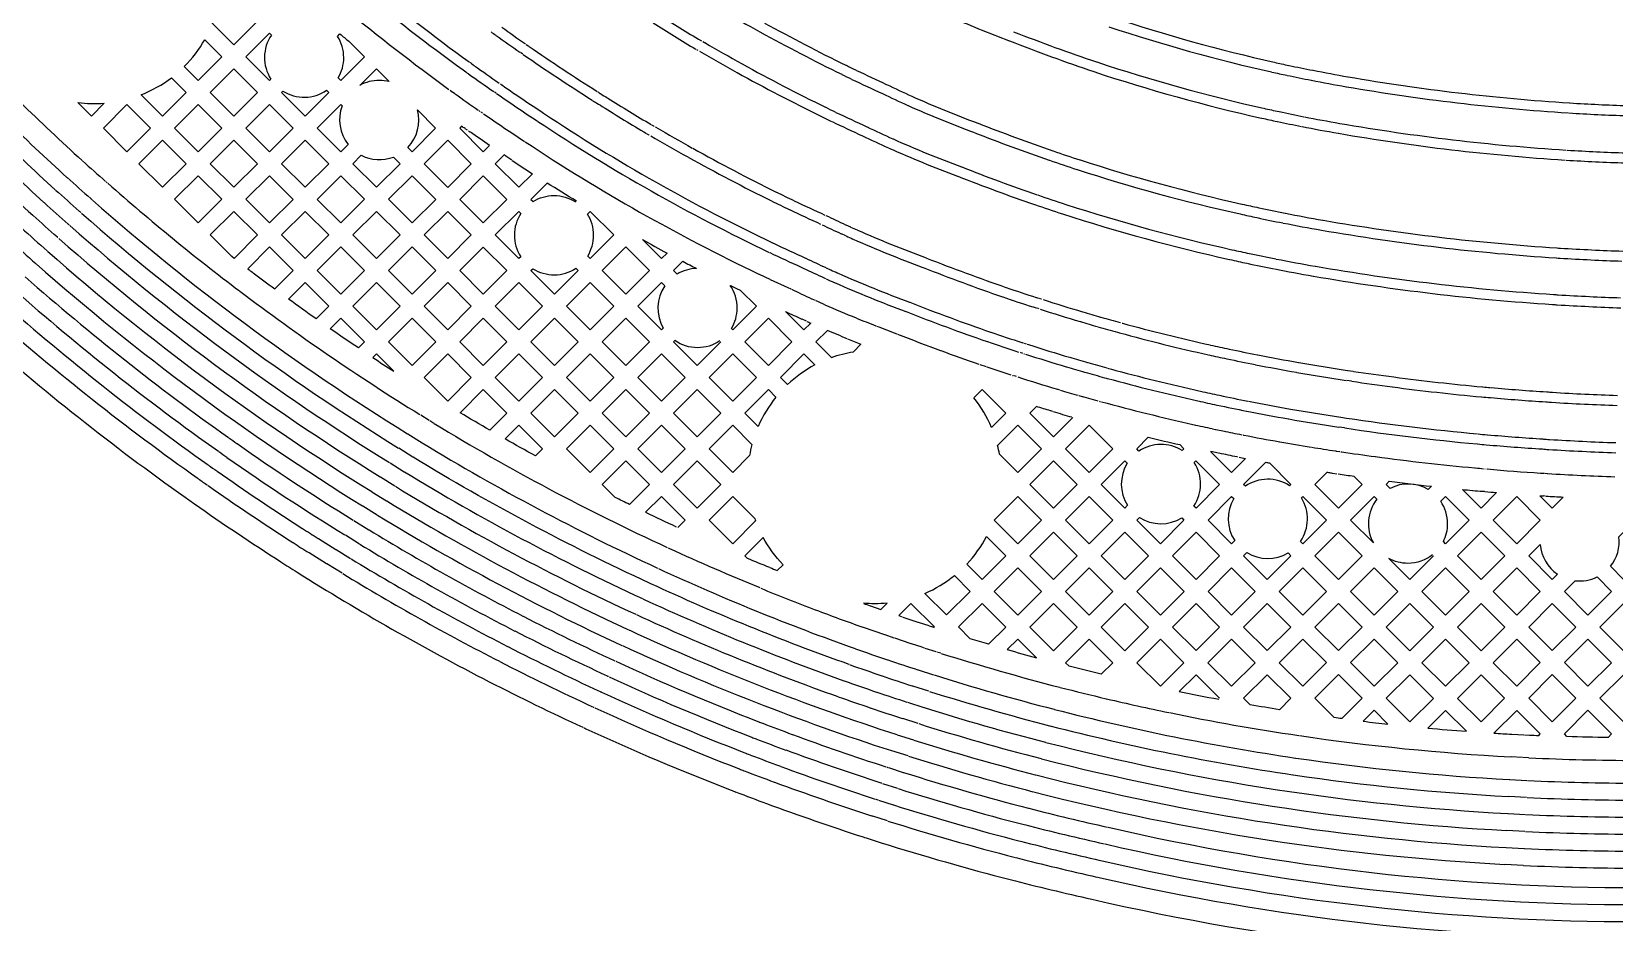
# Model space of a CAD drawing. Extents: x 1548 to 1929, y -174 to 95.
# Drawn here: x 1743.38 to 1750.48, y 40.27 to 44.26 of the extents above; entities that cross this region are included whole.
import ezdxf

# ---------------------------------------------------------------- set-up
doc = ezdxf.new("R2010")
doc.units = 0
doc.layers.add('gbr-dxf_layer0', color=7, linetype='Continuous')
doc.layers.add('gbr-outline-dxf_layer1', color=2, linetype='Continuous')

msp = doc.modelspace()

# ---------------------------------------------------------------- linework, layer by layer
at = {"layer": 'gbr-dxf_layer0'}
for p, q in [((1745.5886, 44.1597), (1745.5769, 44.1676)), ((1745.6033, 44.2041), (1745.6149, 44.1962)), ((1746.3952, 44.2172), (1746.403, 44.2126)), ((1745.487, 44.0268), (1745.4948, 44.0217)), ((1745.2619, 43.9986), (1745.2715, 43.9915)), ((1745.2723, 43.9909), (1745.2829, 43.9834)), ((1745.469, 43.9848), (1745.4612, 43.9899)), ((1745.9236, 43.9919), (1745.9261, 43.9901)), ((1745.3901, 43.9078), (1745.3956, 43.9039)), ((1745.4019, 43.8996), (1745.4077, 43.896)), ((1745.3394, 43.8192), (1745.3297, 43.826)), ((1747.0367, 43.3952), (1747.0572, 43.3858)), ((1747.0373, 43.3454), (1747.0168, 43.3548)), ((1746.6487, 43.1734), (1746.6952, 43.1514)), ((1746.9485, 43.2024), (1746.9675, 43.1938)), ((1746.6979, 43.1503), (1746.7759, 43.114)), ((1746.777, 43.1134), (1746.7905, 43.1074)), ((1746.9477, 43.1533), (1746.9287, 43.162)), ((1746.8848, 43.0631), (1746.8992, 43.0565)), ((1747.8914, 43.0689), (1747.9012, 43.0662)), ((1747.9036, 43.0654), (1747.9101, 43.0631)), ((1746.8602, 42.9627), (1746.8411, 42.9713)), ((1747.9046, 43.0176), (1747.9007, 43.019)), ((1747.831, 42.8186), (1747.8209, 42.822)), ((1747.8361, 42.8643), (1747.8464, 42.8609)), ((1747.8497, 42.8598), (1747.8555, 42.858)), ((1747.6382, 42.7687), (1747.6667, 42.7591)), ((1749.2882, 42.7417), (1749.3131, 42.7381)), ((1749.3056, 42.6938), (1749.2838, 42.6969)), ((1747.9874, 42.6572), (1747.996, 42.6546)), ((1748.0816, 42.6297), (1748.0963, 42.6255)), ((1748.0988, 42.6249), (1748.1033, 42.6236)), ((1748.1051, 42.6231), (1748.1679, 42.6055)), ((1745.1675, 42.518), (1745.1297, 42.5419)), ((1746.6435, 42.4902), (1746.5834, 42.5503)), ((1747.9657, 42.5576), (1747.9571, 42.5602)), ((1749.2577, 42.5319), (1749.2822, 42.5283)), ((1745.0727, 42.457), (1745.1358, 42.4174)), ((1745.1886, 42.5047), (1745.1706, 42.5159)), ((1748.6819, 42.4807), (1748.6956, 42.4777)), ((1748.6973, 42.4773), (1748.7273, 42.471)), ((1749.2744, 42.4839), (1749.25, 42.4876)), ((1745.0941, 42.3537), (1745.0309, 42.3932)), ((1744.9925, 42.3271), (1745.056, 42.2874)), ((1748.709, 42.371), (1748.6744, 42.3783)), ((1749.257, 42.3775), (1749.2603, 42.377)), ((1745.0143, 42.2236), (1744.9501, 42.2636)), ((1749.903, 42.301), (1749.9049, 42.3007)), ((1750.1729, 42.2806), (1750.1835, 42.2799)), ((1744.9112, 42.1977), (1744.9764, 42.1574)), ((1749.9012, 42.1991), (1749.8942, 42.1997)), ((1750.1745, 42.1787), (1750.1684, 42.1791)), ((1744.9349, 42.0935), (1744.8698, 42.1338)), ((1744.8292, 42.0689), (1744.8968, 42.0275)), ((1749.4031, 41.9683), (1749.3008, 42.0706)), ((1744.671, 41.9876), (1744.7492, 41.9389)), ((1744.8556, 41.9634), (1744.7918, 42.0025)), ((1750.1, 41.9108), (1750.1512, 41.9619)), ((1744.7075, 41.8751), (1744.6294, 41.9238)), ((1744.7503, 41.9382), (1744.8149, 41.8986)), ((1744.7774, 41.8322), (1744.7091, 41.8741)), ((1747.274, 41.6423), (1747.2895, 41.637)), ((1747.2921, 41.636), (1747.3604, 41.6131)), ((1747.3618, 41.6127), (1747.4089, 41.5973)), ((1747.2117, 41.5561), (1747.1154, 41.5896)), ((1747.2537, 41.5418), (1747.2137, 41.5555)), ((1747.3298, 41.5162), (1747.2569, 41.5406)), ((1747.4111, 41.5966), (1747.4214, 41.5931)), ((1747.422, 41.5929), (1747.4329, 41.5894)), ((1747.3789, 41.5002), (1747.3319, 41.5156)), ((1747.3903, 41.4963), (1747.3801, 41.4998)), ((1747.4423, 41.4799), (1747.3931, 41.4955)), ((1747.4631, 41.4733), (1747.4453, 41.4789)), ((1747.3613, 41.3986), (1747.4299, 41.3767)), ((1747.4093, 41.3033), (1747.3367, 41.3264)), ((1747.3131, 41.2538), (1747.3865, 41.2305)), ((1747.3619, 41.1583), (1747.2925, 41.1804)), ((1747.2676, 41.1083), (1747.3406, 41.0848)), ((1750.0251, 41.1103), (1750.0782, 41.1077)), ((1750.081, 41.1075), (1750.103, 41.1065)), ((1747.3159, 41.0128), (1747.2429, 41.0362)), ((1750.0704, 41.0064), (1750.0218, 41.0087)), ((1750.0997, 41.0049), (1750.0733, 41.0062)), ((1747.2278, 40.9607), (1747.2946, 40.9393)), ((1750.0159, 40.9069), (1750.0923, 40.9031)), ((1747.2699, 40.8672), (1747.2031, 40.8886)), ((1750.0908, 40.8269), (1750.0105, 40.8309)), ((1747.1826, 40.8149), (1747.2486, 40.7938)), ((1750.0077, 40.7545), (1750.0849, 40.7507)), ((1747.2239, 40.7217), (1747.1579, 40.7428)), ((1750.0834, 40.6744), (1750.0024, 40.6785)), ((1749.9996, 40.6022), (1750.0799, 40.5982)), ((1750.0747, 40.5222), (1749.9943, 40.5262))]:
    msp.add_line(p, q, dxfattribs=at)
at = {"layer": 'gbr-dxf_layer0', "linetype": 'Continuous'}
for points in [[(1790.415, 50.9295, -0.006517), (1790.415, 50.9253), (1790.415, 44.3051, -0.014829), (1790.4153, 44.2947, -0.014825), (1790.415, 44.2844), (1790.415, 42.2662, -0.414217), (1789.6184, 41.4697), (1768.5019, 41.4697, 0.196007), (1766.6119, 40.6991, -0.196002), (1756.1971, 36.4532), (1750.6967, 36.4532, -0.196002), (1740.282, 40.6991, 0.196006), (1738.392, 41.4697), (1709.0258, 41.4697)], [(1744.9886, 44.0372, 0.064006), (1744.9437, 44.043, 0.129391), (1744.8562, 44.02)], [(1745.3286, 43.8268, -0.000647), (1745.3131, 43.8376), (1745.3046, 43.8291)], [(1745.3046, 43.8291), (1745.4106, 43.723), (1745.439, 43.7515, -0.002876), (1745.3527, 43.8106)], [(1746.1828, 43.834, -0.031226), (1746.1852, 43.8326, 0.005405), (1746.3482, 43.7395)], [(1745.5385, 43.6851, -0.001202), (1745.5035, 43.7082), (1745.4645, 43.6692)], [(1745.828, 43.5011, -0.004487), (1745.6973, 43.5822), (1745.6244, 43.5093)], [(1745.6244, 43.5093), (1745.634, 43.4996, -0.139839), (1745.7278, 43.5264, -0.144933), (1745.8246, 43.4977)], [(1743.5021, 43.3377, -0.019467), (1743.4999, 43.3395, -0.003436), (1743.3907, 43.4371)], [(1742.7084, 43.3102, 0.009308), (1743.014, 43.0234, 0.003625), (1743.1354, 42.9152, 0.026571), (1744.0734, 42.173, 0.003501), (1744.1151, 42.1435, 0.010355), (1744.5022, 41.8837, 0.003121), (1744.5751, 41.8375, 0.022047), (1745.4374, 41.3457, 0.010372), (1745.8573, 41.1413)], [(1744.3782, 43.1795, 0.002961), (1744.4749, 43.1072), (1744.5575, 43.1897), (1744.4516, 43.2956), (1744.3539, 43.1979)], [(1746.2637, 43.1896), (1746.3055, 43.2313, 0.002064), (1746.3674, 43.1992)], [(1746.3674, 43.1992, 0.130742), (1746.2796, 43.1737), (1746.2637, 43.1896)], [(1748.2762, 42.9543, -0.020263), (1748.2779, 42.9538, 0.011651), (1748.6713, 42.8563)], [(1747.0426, 42.8842, -0.003917), (1746.9542, 42.9212), (1746.9029, 42.8699)], [(1746.4713, 42.8743, -0.150199), (1746.3714, 42.8436, -0.153691), (1746.2696, 42.8757), (1746.2638, 42.8699)], [(1746.9029, 42.8699), (1746.9728, 42.8001, -0.044702), (1747.071, 42.8259), (1747.1044, 42.8594)], [(1746.5834, 42.5503), (1746.6893, 42.6563), (1746.7233, 42.6223, 0.068085), (1746.6435, 42.4902)], [(1747.9552, 42.5608, -0.001842), (1747.8918, 42.5799), (1747.8622, 42.5503)], [(1748.8192, 42.4524, -0.01389), (1748.8218, 42.4519, 0.004521), (1748.9825, 42.4219)], [(1749.1268, 42.3977, 0.002529), (1749.2337, 42.381, -0.032022), (1749.24, 42.3797), (1749.2526, 42.3779)], [(1747.0525, 41.4229, -0.022776), (1746.1626, 41.7848, -0.053279), (1746.1554, 41.7884, -0.028469), (1745.0958, 42.3526)], [(1748.7943, 42.3537, -0.014241), (1748.7916, 42.3542, -0.00257), (1748.7121, 42.3704)], [(1749.24, 42.2771), (1749.2196, 42.2799, -0.038017), (1749.2122, 42.2815, -0.000546), (1749.1948, 42.2842), (1749.141, 42.2304)], [(1749.141, 42.2304), (1749.2469, 42.1245), (1749.3529, 42.2305), (1749.3174, 42.2659, -0.001711), (1749.245, 42.2765)], [(1749.4606, 42.2305), (1749.4748, 42.2447, 0.004392), (1749.6645, 42.2223)], [(1749.9118, 42.3001, -0.009585), (1749.9134, 42.2999, 0.005588), (1750.1537, 42.2816)], [(1749.3008, 42.0706), (1749.4067, 42.1766), (1749.4188, 42.1646, 0.302154), (1749.4031, 41.9683)], [(1749.6645, 42.2223), (1749.6495, 42.2074, 0.257365), (1749.478, 42.2131), (1749.4606, 42.2305)], [(1746.6965, 41.8579, 0.00093), (1746.7292, 41.8446), (1746.7553, 41.8707, -0.066955), (1746.6658, 41.9932), (1746.5835, 41.9109)], [(1750.1512, 41.9619, 0.229457), (1750.2293, 41.8281), (1750.206, 41.8048), (1750.1, 41.9108)], [(1746.6523, 41.7663, -0.010661), (1746.2468, 41.9422, -0.03281), (1746.2409, 41.9452)], [(1746.5835, 41.9109), (1746.5939, 41.9005, 0.002653), (1746.6937, 41.8592)], [(1749.6685, 41.9149, -0.168255), (1749.5585, 41.8768, -0.127498), (1749.4722, 41.8992)], [(1746.1274, 41.7171, -0.018397), (1746.1298, 41.716, 0.022839), (1747.0285, 41.3504)], [(1747.2222, 41.6983, -0.02472), (1747.1661, 41.6955, -0.022003), (1747.1162, 41.6977)], [(1745.9717, 41.3688, -0.006863), (1745.9674, 41.371, -0.010455), (1745.5537, 41.5722)], [(1746.0654, 41.5777, -0.018075), (1746.0678, 41.5766, 0.029867), (1747.2663, 41.1087)], [(1745.9366, 41.301, -0.028986), (1745.9406, 41.2994, 0.015846), (1746.5873, 41.0257)], [(1750.1046, 41.1064, 0.00105), (1750.1451, 41.1045), (1750.1521, 41.1115), (1750.0461, 41.2175), (1749.9436, 41.115)], [(1745.8601, 41.14, 0.021109), (1745.8707, 41.1352, 0.015702), (1746.522, 40.8598, 0.002674), (1746.5436, 40.8512)], [(1747.1979, 40.8903, -0.015284), (1747.1958, 40.8909, -0.010247), (1746.7697, 41.0382)], [(1746.5446, 40.8509, 0.003262), (1746.6815, 40.7996, 0.010191), (1747.1151, 40.6495, 0.00754), (1747.1275, 40.6454), (1747.1946, 40.6239)], [(1747.1951, 40.6239, 0.01338), (1747.7745, 40.4585, 0.008369), (1748.1407, 40.3704, 0.056686), (1750.59, 40.0917), (1756.1509, 40.0917)]]:
    msp.add_lwpolyline(points, format="xyb", dxfattribs=at)
for points in [[(1744.1962, 44.298, 0.015502), (1744.2082, 44.3311), (1744.2916, 44.4145), (1744.3976, 44.3085), (1744.2917, 44.2026)], [(1744.3456, 44.1487), (1744.4515, 44.2546), (1744.4603, 44.2458, 0.302642), (1744.4575, 44.0487), (1744.4515, 44.0427)], [(1744.757, 44.2403), (1744.7675, 44.2509, 0.001435), (1744.807, 44.2188), (1744.8771, 44.1487), (1744.7712, 44.0427), (1744.7597, 44.0542, 0.134936), (1744.7846, 44.1451, 0.142314)], [(1744.0694, 44.1052, 0.066721), (1744.1612, 44.2253), (1744.2378, 44.1487), (1744.1318, 44.0427)], [(1743.8764, 43.9785, 0.068643), (1744.0119, 44.0549), (1744.078, 43.9888), (1743.972, 43.8829)], [(1744.5054, 43.9889), (1744.5115, 43.995, 0.300578), (1744.7076, 43.9986), (1744.7173, 43.9888), (1744.6114, 43.8829)], [(1744.6652, 43.8291), (1744.7712, 43.935), (1744.7775, 43.9286, 0.263153), (1744.8037, 43.7555), (1744.7713, 43.723)], [(1744.8251, 43.6692), (1744.8628, 43.7068, 0.212258), (1745.007, 43.6991), (1745.0369, 43.6692), (1744.931, 43.5633)], [(1745.4645, 43.3494), (1745.5705, 43.4554), (1745.5794, 43.4465, 0.298109), (1745.5786, 43.2518), (1745.5704, 43.2435)], [(1745.8781, 43.4435), (1745.8901, 43.4555), (1745.9961, 43.3495), (1745.8902, 43.2435), (1745.8789, 43.2548, 0.139817), (1745.9056, 43.3486, 0.141772)], [(1745.6242, 43.1896), (1745.6329, 43.1983, 0.294756), (1745.8257, 43.2002), (1745.8363, 43.1896), (1745.7303, 43.0836)], [(1744.5371, 43.0616), (1744.6113, 43.1358), (1744.7175, 43.0297), (1744.6608, 42.9731, -0.00372)], [(1746.1039, 43.0298), (1746.2099, 43.1357), (1746.2243, 43.1213, 0.288882), (1746.2179, 42.9317), (1746.2099, 42.9238)], [(1746.5175, 43.1235, 0.001525), (1746.5633, 43.1017), (1746.6354, 43.0296), (1746.5295, 42.9238), (1746.5237, 42.9296, 0.136472), (1746.5492, 43.0214, 0.153731)], [(1744.7243, 42.9287), (1744.7713, 42.9758), (1744.8772, 42.8699), (1744.8501, 42.8428, -0.003726)], [(1746.7432, 42.7101), (1746.849, 42.816), (1746.8982, 42.7669, 0.066951), (1746.775, 42.6783)], [(1745.3067, 42.5523), (1745.4106, 42.6562), (1745.5166, 42.5502), (1745.4403, 42.4738, -0.003787)], [(1745.5088, 42.4346), (1745.5705, 42.4964), (1745.6764, 42.3905), (1745.6448, 42.3589, -0.003806)], [(1746.4235, 42.3904), (1746.5295, 42.4965), (1746.6158, 42.4102, 0.022669), (1746.6049, 42.3599), (1746.5295, 42.2844)], [(1747.7176, 42.4057), (1747.8083, 42.4964), (1747.9143, 42.3904), (1747.8083, 42.2843), (1747.7262, 42.3664, 0.017713)], [(1748.3417, 42.3905), (1748.3936, 42.4424, 0.003973), (1748.5348, 42.4091), (1748.5536, 42.3903), (1748.5457, 42.3824, 0.296378), (1748.3519, 42.3803)], [(1745.9441, 42.2306), (1746.0501, 42.3366), (1746.1559, 42.2307), (1746.0662, 42.1409, -0.001767), (1746.0023, 42.1723)], [(1748.1818, 42.2306), (1748.2878, 42.3366), (1748.299, 42.3254, 0.286743), (1748.3003, 42.137), (1748.2879, 42.1246)], [(1748.5984, 42.1338, 0.298631), (1748.5998, 42.3287), (1748.6075, 42.3364), (1748.7135, 42.2304), (1748.6076, 42.1246)], [(1748.8212, 42.2304), (1748.9206, 42.3298, 0.000599), (1748.9368, 42.3269), (1749.0332, 42.2304), (1749.0277, 42.2248, 0.305386), (1748.829, 42.2227)], [(1746.4236, 42.0708), (1746.5295, 42.1767), (1746.6285, 42.0776, 0.005), (1746.6322, 42.0674), (1746.5296, 41.9648)], [(1748.6615, 42.0707), (1748.7674, 42.1766), (1748.777, 42.1669, 0.286714), (1748.7814, 41.9786), (1748.7675, 41.9647)], [(1749.0763, 41.9753, 0.298604), (1749.0809, 42.1703), (1749.0871, 42.1765), (1749.193, 42.0706), (1749.087, 41.9647)], [(1749.7052, 42.1552), (1749.7265, 42.1766), (1749.8324, 42.0707), (1749.7264, 41.9647), (1749.7171, 41.9741, 0.11809), (1749.7363, 42.0546, 0.151515)], [(1748.3417, 42.0707), (1748.3539, 42.0829, 0.288977), (1748.5436, 42.0808), (1748.5537, 42.0707), (1748.4478, 41.9647)], [(1747.5797, 41.8736, 0.066985), (1747.6684, 41.9968), (1747.7543, 41.9109), (1747.6484, 41.8049)], [(1750.4667, 41.8639, 0.20141), (1750.5051, 41.9961), (1750.5258, 42.0168), (1750.6317, 41.9109), (1750.5257, 41.8049)], [(1748.8214, 41.9108), (1748.836, 41.9254, 0.280005), (1749.0206, 41.9233), (1749.0331, 41.9108), (1748.9273, 41.8049)], [(1747.3917, 41.7421, 0.068063), (1747.5237, 41.8218), (1747.5945, 41.751), (1747.4886, 41.6452)], [(1750.2599, 41.7509), (1750.3081, 41.799, 0.143764), (1750.4068, 41.816), (1750.4718, 41.751), (1750.3658, 41.645)], [(1747.5425, 41.5913), (1747.6484, 41.6972), (1747.7544, 41.5911), (1747.6775, 41.5142, -0.002126), (1747.5949, 41.5389)], [(1748.0221, 41.4312), (1748.128, 41.5372), (1748.234, 41.4312), (1748.1823, 41.3795, -0.003633), (1748.0381, 41.4152)], [(1748.8213, 41.2714), (1748.9273, 41.3774), (1749.0332, 41.2715), (1748.9822, 41.2205, -0.003263), (1748.8507, 41.2421)], [(1749.141, 41.2715), (1749.2469, 41.3775), (1749.353, 41.2715), (1749.2619, 41.1804, -0.000915), (1749.2275, 41.1849)], [(1750.2599, 41.1115), (1750.3659, 41.2176), (1750.472, 41.1116), (1750.4559, 41.0955, -0.004499), (1750.2717, 41.0997)]]:
    msp.add_lwpolyline(points, format="xyb", close=True, dxfattribs=at)
for points in [[(1744.1857, 43.9889), (1744.2917, 44.0948), (1744.3977, 43.9889), (1744.2917, 43.8829)], [(1743.7061, 43.8291), (1743.8121, 43.935), (1743.9181, 43.829), (1743.8122, 43.7231)], [(1744.0259, 43.829), (1744.1318, 43.935), (1744.2378, 43.829), (1744.1318, 43.7231)], [(1744.3455, 43.829), (1744.4515, 43.935), (1744.5575, 43.8291), (1744.4515, 43.7231)], [(1743.866, 43.6692), (1743.972, 43.7752), (1744.0779, 43.6692), (1743.9719, 43.5633)], [(1744.1857, 43.6692), (1744.2917, 43.7752), (1744.3976, 43.6692), (1744.2917, 43.5633)], [(1744.5054, 43.6692), (1744.6114, 43.7752), (1744.7174, 43.6692), (1744.6114, 43.5632)], [(1745.1447, 43.6692), (1745.2507, 43.7752), (1745.3567, 43.6691), (1745.2507, 43.5631)], [(1744.0258, 43.5094), (1744.1318, 43.6154), (1744.2378, 43.5094), (1744.1318, 43.4034)], [(1744.3456, 43.5094), (1744.4515, 43.6153), (1744.5575, 43.5093), (1744.4516, 43.4034)], [(1744.6653, 43.5093), (1744.7713, 43.6153), (1744.8771, 43.5094), (1744.7712, 43.4034)], [(1744.9849, 43.5094), (1745.0908, 43.6153), (1745.1969, 43.5093), (1745.091, 43.4033)], [(1745.3046, 43.5093), (1745.4106, 43.6153), (1745.5166, 43.5093), (1745.4106, 43.4033)], [(1744.1857, 43.3495), (1744.2917, 43.4555), (1744.3977, 43.3495), (1744.2929, 43.2447), (1744.2822, 43.2531)], [(1744.5055, 43.3495), (1744.6114, 43.4554), (1744.7173, 43.3495), (1744.6113, 43.2436)], [(1744.8251, 43.3495), (1744.931, 43.4555), (1745.0371, 43.3494), (1744.9312, 43.2435)], [(1745.1449, 43.3495), (1745.2508, 43.4554), (1745.3567, 43.3494), (1745.2508, 43.2435)], [(1744.6652, 43.1897), (1744.7712, 43.2957), (1744.8773, 43.1896), (1744.7713, 43.0836)], [(1744.985, 43.1896), (1745.091, 43.2956), (1745.1969, 43.1896), (1745.091, 43.0837)], [(1745.3047, 43.1896), (1745.4106, 43.2955), (1745.5165, 43.1896), (1745.4106, 43.0837)], [(1745.944, 43.1896), (1746.05, 43.2956), (1746.156, 43.1896), (1746.0501, 43.0836)], [(1744.8252, 43.0297), (1744.9312, 43.1357), (1745.0371, 43.0298), (1744.9311, 42.9238)], [(1745.1448, 43.0298), (1745.2508, 43.1357), (1745.3567, 43.0299), (1745.2507, 42.9239)], [(1745.4645, 43.0299), (1745.5704, 43.1358), (1745.6764, 43.0297), (1745.5705, 42.9239)], [(1745.7841, 43.0297), (1745.8902, 43.1358), (1745.9962, 43.0297), (1745.8902, 42.9237)], [(1744.985, 42.8699), (1745.091, 42.9759), (1745.1969, 42.87), (1745.0909, 42.764)], [(1745.3046, 42.87), (1745.4106, 42.976), (1745.5166, 42.87), (1745.4106, 42.764)], [(1745.6244, 42.87), (1745.7303, 42.9759), (1745.8363, 42.8699), (1745.7304, 42.764)], [(1745.944, 42.8699), (1746.0501, 42.9759), (1746.156, 42.8699), (1746.05, 42.7639)], [(1746.5834, 42.8699), (1746.6893, 42.9758), (1746.7952, 42.8699), (1746.6893, 42.764)], [(1745.1448, 42.7102), (1745.2507, 42.8161), (1745.3568, 42.7101), (1745.2508, 42.6041)], [(1745.4645, 42.7101), (1745.5705, 42.8161), (1745.6765, 42.7101), (1745.5705, 42.6041)], [(1745.7843, 42.7101), (1745.8902, 42.816), (1745.9961, 42.71), (1745.8902, 42.6042)], [(1746.1039, 42.71), (1746.2099, 42.816), (1746.3158, 42.7101), (1746.2098, 42.6041)], [(1746.4236, 42.7101), (1746.5295, 42.816), (1746.6354, 42.7101), (1746.5295, 42.6042)], [(1745.6244, 42.5502), (1745.7304, 42.6562), (1745.8363, 42.5503), (1745.7303, 42.4443)], [(1745.9441, 42.5503), (1746.05, 42.6562), (1746.1559, 42.5502), (1746.0501, 42.4443)], [(1746.2637, 42.5502), (1746.3697, 42.6562), (1746.4756, 42.5503), (1746.3696, 42.4443)], [(1745.7842, 42.3905), (1745.8902, 42.4964), (1745.9962, 42.3904), (1745.8902, 42.2845)], [(1746.1039, 42.3904), (1746.2098, 42.4963), (1746.3157, 42.3904), (1746.2098, 42.2846)], [(1748.0221, 42.3904), (1748.1281, 42.4964), (1748.234, 42.3905), (1748.128, 42.2845)], [(1746.2637, 42.2307), (1746.3696, 42.3365), (1746.4756, 42.2305), (1746.3697, 42.1247)], [(1747.8622, 42.2305), (1747.9682, 42.3365), (1748.0741, 42.2306), (1747.9681, 42.1246)], [(1747.7023, 42.0706), (1747.8083, 42.1766), (1747.9142, 42.0707), (1747.8082, 41.9647)], [(1748.0219, 42.0707), (1748.128, 42.1767), (1748.234, 42.0707), (1748.128, 41.9647)], [(1749.9401, 42.0707), (1750.0461, 42.1767), (1750.1521, 42.0707), (1750.0462, 41.9647)], [(1747.8621, 41.9109), (1747.9681, 42.0168), (1748.0741, 41.9108), (1747.9681, 41.8049)], [(1748.1818, 41.9108), (1748.2879, 42.0168), (1748.3939, 41.9108), (1748.2879, 41.8048)], [(1748.5016, 41.9108), (1748.6076, 42.0168), (1748.7136, 41.9108), (1748.6076, 41.8048)], [(1749.1409, 41.9108), (1749.2469, 42.0168), (1749.3529, 41.9107), (1749.2469, 41.8048)], [(1749.7803, 41.9109), (1749.8863, 42.0168), (1749.9923, 41.9108), (1749.8863, 41.8049)], [(1747.7023, 41.751), (1747.8082, 41.857), (1747.9142, 41.751), (1747.8083, 41.645)], [(1748.022, 41.751), (1748.128, 41.8569), (1748.234, 41.7509), (1748.128, 41.645)], [(1748.3418, 41.7509), (1748.4478, 41.8569), (1748.5538, 41.7509), (1748.4478, 41.6449)], [(1748.6615, 41.7509), (1748.7675, 41.8569), (1748.8734, 41.751), (1748.7674, 41.645)], [(1748.9812, 41.751), (1749.087, 41.8569), (1749.193, 41.7509), (1749.0872, 41.645)], [(1749.3008, 41.7509), (1749.4068, 41.8569), (1749.5127, 41.751), (1749.4067, 41.645)], [(1749.6204, 41.751), (1749.7264, 41.857), (1749.8325, 41.751), (1749.7264, 41.645)], [(1749.9402, 41.751), (1750.0462, 41.8569), (1750.1522, 41.7509), (1750.0462, 41.645)], [(1747.8622, 41.5911), (1747.9681, 41.6971), (1748.0741, 41.5911), (1747.9682, 41.4851)], [(1748.1819, 41.5911), (1748.2879, 41.6971), (1748.3939, 41.5911), (1748.2879, 41.4851)], [(1748.5017, 41.5911), (1748.6076, 41.697), (1748.7135, 41.5912), (1748.6076, 41.4852)], [(1748.8213, 41.5912), (1748.9273, 41.6972), (1749.0333, 41.5911), (1748.9273, 41.4852)], [(1749.1411, 41.5911), (1749.2469, 41.697), (1749.3528, 41.5911), (1749.2469, 41.4853)], [(1749.4606, 41.5911), (1749.5665, 41.6971), (1749.6726, 41.5911), (1749.5666, 41.4851)], [(1749.7803, 41.5911), (1749.8863, 41.6971), (1749.9924, 41.5911), (1749.8863, 41.4851)], [(1750.1001, 41.5911), (1750.206, 41.697), (1750.3119, 41.5911), (1750.206, 41.4852)], [(1750.4197, 41.5911), (1750.5257, 41.6971), (1750.6317, 41.5911), (1750.5257, 41.4851)], [(1748.3418, 41.4312), (1748.4478, 41.5372), (1748.5537, 41.4313), (1748.4477, 41.3253)], [(1748.6614, 41.4313), (1748.7674, 41.5373), (1748.8734, 41.4313), (1748.7675, 41.3253)], [(1748.9812, 41.4313), (1749.0872, 41.5373), (1749.1931, 41.4314), (1749.0871, 41.3254)], [(1749.3008, 41.4314), (1749.4067, 41.5372), (1749.5127, 41.4312), (1749.4068, 41.3254)], [(1749.6205, 41.4312), (1749.7264, 41.5372), (1749.8325, 41.4312), (1749.7265, 41.3252)], [(1749.9402, 41.4312), (1750.0463, 41.5372), (1750.1521, 41.4314), (1750.0461, 41.3253)], [(1750.2599, 41.4314), (1750.3658, 41.5373), (1750.4718, 41.4312), (1750.3659, 41.3254)], [(1749.4607, 41.2715), (1749.5666, 41.3773), (1749.6726, 41.2713), (1749.5667, 41.1655)], [(1749.7803, 41.2713), (1749.8863, 41.3773), (1749.9922, 41.2714), (1749.8862, 41.1654)], [(1750.1, 41.2714), (1750.206, 41.3775), (1750.3121, 41.2715), (1750.206, 41.1654)], [(1750.4198, 41.2715), (1750.5257, 41.3774), (1750.6317, 41.2714), (1750.5258, 41.1655)]]:
    msp.add_lwpolyline(points, close=True, dxfattribs=at)
for points in [[(1744.8562, 44.02), (1744.931, 44.0948), (1744.9886, 44.0372)], [(1743.7095, 43.9402), (1743.6523, 43.8829), (1743.5915, 43.9437)], [(1745.1157, 43.9101), (1745.1968, 43.8291), (1745.0908, 43.7231), (1745.0719, 43.742)], [(1745.4645, 43.6692), (1745.5705, 43.5632), (1745.6315, 43.6242)], [(1746.235, 43.2686), (1746.2099, 43.2434), (1746.1244, 43.3289)], [(1747.8975, 43.0199), (1747.888, 43.0231), (1747.8782, 43.0259)], [(1746.7667, 43.0061), (1746.849, 42.9238), (1746.8792, 42.9539)], [(1744.9148, 42.7997), (1744.9311, 42.816), (1745.0088, 42.7384)], [(1746.2638, 42.8699), (1746.3697, 42.764), (1746.4756, 42.8699)], [(1747.6115, 42.6191), (1747.6485, 42.6562), (1747.7544, 42.5503), (1747.6904, 42.4863)], [(1747.8622, 42.5503), (1747.9682, 42.4443), (1748.0555, 42.5315)], [(1748.673, 42.3787), (1748.7674, 42.2843), (1748.8299, 42.3468)], [(1746.283, 42.0379), (1746.3158, 42.0708), (1746.2098, 42.1768), (1746.1388, 42.1058)], [(1749.8027, 42.2081), (1749.8863, 42.1246), (1749.956, 42.1944)], [(1750.1506, 42.18), (1750.206, 42.1245), (1750.2553, 42.1739)], [(1749.4722, 41.8992), (1749.5665, 41.8049), (1749.6725, 41.9109)], [(1747.147, 41.6861), (1747.1938, 41.6699), (1747.2222, 41.6983)], [(1747.4348, 41.5913), (1747.3289, 41.6972), (1747.274, 41.6423)], [(1747.761, 41.49), (1747.8083, 41.5373), (1747.8919, 41.4536)], [(1748.7136, 41.2714), (1748.6076, 41.3774), (1748.532, 41.3018)], [(1749.3577, 41.1684), (1749.4068, 41.2176), (1749.4687, 41.1557)], [(1749.6469, 41.1378), (1749.7265, 41.2174), (1749.8205, 41.1234)]]:
    msp.add_lwpolyline(points, dxfattribs=at)
at = {"layer": 'gbr-dxf_layer0'}
for centre, radius, start, end in [((1750.5726, 51.3495), 8.9606, 230.32893, 234.11195), ((1750.5725, 51.3496), 8.9156, 230.33746, 234.1202), ((1750.5731, 51.349), 9.0683, 230.34309, 234.10758), ((1750.6015, 51.3317), 8.2654, 237.79896, 239.35629), ((1750.5766, 51.347), 8.1011, 239.67711, 241.01165), ((1749.3902, 48.5759), 4.6469, 245.94374, 249.5881), ((1750.5724, 51.3501), 7.4038, 251.55802, 257.40572), ((1746.5942, 45.8384), 1.9517, 233.93638, 234.72568), ((1750.5704, 51.351), 8.7485, 234.32826, 235.16958), ((1750.5705, 51.3509), 8.7035, 234.3133, 235.17724), ((1750.6015, 51.3317), 8.3104, 237.79023, 239.34763), ((1750.5655, 51.3536), 8.1015, 241.11266, 244.03262), ((1750.5654, 51.3536), 8.0565, 241.10402, 244.02437), ((1750.58, 51.347), 7.6155, 248.50448, 251.48726), ((1750.5723, 51.3501), 7.4488, 251.56714, 257.38983), ((1750.5733, 51.3487), 8.7031, 235.27844, 237.68489), ((1746.6887, 44.772), 0.6728, 241.37884, 242.03965), ((1750.5723, 51.3493), 8.3103, 239.7069, 241.03754), ((1750.5724, 51.3493), 8.2653, 239.71501, 241.04569), ((1750.5801, 51.347), 7.6605, 248.48824, 251.49575), ((1746.6117, 45.8255), 2.1635, 233.36201, 234.087), ((1746.6115, 45.8257), 2.1185, 233.40322, 234.12763), ((1750.5588, 51.3592), 8.9156, 234.41766, 235.28383), ((1750.5733, 51.3487), 8.7481, 235.27042, 237.69915), ((1750.5662, 51.3533), 8.2659, 241.10487, 244.0188), ((1748.8048, 47.6663), 3.9706, 243.57997, 244.31021), ((1750.571, 51.3503), 7.6157, 251.56823, 257.40522), ((1749.9996, 48.7231), 4.7153, 257.26247, 258.05748), ((1750.3124, 50.1954), 6.2204, 258.05532, 259.05585), ((1750.5587, 51.3592), 8.9606, 234.40982, 235.29793), ((1750.5769, 51.3465), 8.9152, 235.2577, 236.68413), ((1750.5662, 51.3533), 8.311, 241.0964, 244.01038), ((1748.8046, 47.6664), 4.0156, 243.59933, 244.28123), ((1750.5627, 51.3545), 8.1015, 244.41379, 245.48159), ((1750.5625, 51.3547), 8.0565, 244.43079, 245.47482), ((1749.4045, 48.5692), 5.0426, 244.32659, 245.73642), ((1750.571, 51.3503), 7.6607, 251.57701, 257.41357), ((1749.9996, 48.7231), 4.7603, 257.23745, 258.07073), ((1750.3125, 50.1954), 6.2654, 258.06511, 259.06539), ((1750.5612, 51.3524), 7.4486, 258.88334, 260.11036), ((1750.5614, 51.3524), 7.4036, 258.87351, 260.10071), ((1750.8519, 53.0593), 9.135, 260.1531, 266.42568), ((1750.5573, 51.36), 9.0683, 234.44753, 235.24792), ((1750.5768, 51.3465), 8.9602, 235.25031, 236.67677), ((1746.1611, 44.3328), 0.4606, 235.53054, 236.92646), ((1746.1611, 44.3328), 0.4156, 235.69384, 237.08367), ((1746.8374, 45.4436), 1.7159, 238.308, 239.54742), ((1750.6017, 51.3314), 8.7034, 237.84233, 239.34037), ((1749.4045, 48.5692), 5.0876, 244.3406, 245.74982), ((1749.3836, 48.5786), 5.0427, 246.00901, 249.63529), ((1750.8519, 53.0593), 9.18, 260.1601, 266.41331), ((1750.5814, 51.3653), 10.3728, 225.66402, 227.78211), ((1743.6671, 44.5078), 0.5692, 262.37151, 274.27696), ((1744.9437, 43.8652), 0.1778, 316.14245, 14.64257), ((1745.3709, 43.8594), 0.0508, 52.67118, 54.76301), ((1750.5773, 51.3462), 9.068, 235.27279, 236.67847), ((1750.2954, 50.8494), 8.3454, 236.43387, 244.5624), ((1746.8374, 45.4436), 1.7609, 238.26803, 239.50792), ((1750.6017, 51.3315), 8.7484, 237.83415, 239.35446), ((1748.8143, 47.6616), 4.2251, 243.44122, 244.16292), ((1748.8143, 47.6616), 4.1801, 243.45804, 244.13404), ((1750.5594, 51.3562), 8.2659, 244.43615, 245.49424), ((1749.3837, 48.5786), 5.0877, 246.02276, 249.64861), ((1749.9965, 48.7237), 4.927, 257.27877, 258.09313), ((1750.3174, 50.1944), 6.4322, 258.00991, 259.01762), ((1750.5597, 51.3525), 7.6155, 258.90328, 260.11416), ((1750.8561, 53.0589), 9.18, 266.39921, 268.03648), ((1750.856, 53.0589), 9.135, 266.41189, 268.0304), ((1750.5823, 51.3645), 10.5509, 225.64638, 227.76764), ((1750.5822, 51.3646), 10.4747, 225.65608, 227.77722), ((1745.3744, 43.8568), 0.0508, 233.23399, 242.0515), ((1750.2954, 50.8494), 8.3904, 236.42507, 244.57662), ((1746.3771, 44.2015), 0.4157, 239.39141, 241.34002), ((1750.5593, 51.3562), 8.3109, 244.45091, 245.48626), ((1749.4006, 48.571), 5.252, 244.41231, 245.80119), ((1750.5851, 51.3453), 8.1012, 248.49178, 251.00892), ((1750.5852, 51.3453), 8.0562, 248.48318, 251.02365), ((1749.9966, 48.7237), 4.972, 257.29139, 258.10568), ((1750.3171, 50.1944), 6.4772, 258.02245, 259.00204), ((1750.5598, 51.3525), 7.6604, 258.88737, 260.12177), ((1750.8525, 53.059), 9.3918, 260.15563, 266.40253), ((1750.8525, 53.059), 9.3468, 260.14854, 266.41512), ((1750.5786, 51.3678), 10.6272, 225.68875, 227.79516), ((1750.2955, 50.8497), 8.4984, 236.44106, 244.57753), ((1746.377, 44.2015), 0.4607, 239.68001, 241.19959), ((1750.5824, 51.3437), 8.7485, 239.64692, 240.90333), ((1750.5879, 51.3602), 8.7206, 240.92522, 243.7019), ((1749.4006, 48.571), 5.297, 244.39812, 245.78699), ((1749.3854, 48.5779), 5.297, 245.9821, 249.59071), ((1749.3853, 48.5779), 5.252, 245.9959, 249.6042), ((1750.5786, 51.3678), 10.7034, 225.67343, 227.804), ((1750.5621, 51.3829), 10.3729, 227.93717, 228.70252), ((1750.2954, 50.8497), 8.6, 236.42913, 237.15868), ((1750.5879, 51.3602), 8.7656, 240.93881, 243.69385), ((1750.5883, 51.3442), 8.1012, 250.99937, 251.91709), ((1750.5885, 51.3441), 8.0562, 251.01303, 251.90745), ((1750.5662, 51.3516), 8.0564, 252.08248, 257.43666), ((1750.8459, 53.0593), 9.3919, 266.46914, 268.08819), ((1750.8459, 53.0593), 9.3469, 266.48163, 268.09982), ((1750.5632, 51.3818), 10.4747, 227.92617, 228.69761), ((1750.5862, 51.3447), 8.3105, 248.4885, 251.01534), ((1750.5862, 51.3447), 8.2655, 248.49716, 251.00134), ((1750.5663, 51.3515), 8.1014, 252.09057, 257.44435), ((1750.5631, 51.3818), 10.5509, 227.91739, 228.68894), ((1743.4295, 43.2492), 0.4454, 48.69897, 49.54673), ((1750.5809, 51.366), 10.3726, 228.6335, 232.84989), ((1750.3076, 50.8436), 8.1333, 243.86813, 244.48167), ((1750.5788, 51.3473), 8.2654, 251.07019, 251.9903), ((1750.5774, 51.3693), 10.6275, 227.81439, 228.59807), ((1743.4243, 43.2535), 0.2673, 47.209, 49.065), ((1743.4242, 43.2535), 0.3435, 47.69682, 48.75983), ((1750.5794, 51.3672), 10.4745, 228.63279, 238.27333), ((1750.3078, 50.8435), 8.1783, 243.85764, 244.47151), ((1750.5408, 51.3647), 8.7491, 244.57352, 245.57873), ((1750.5409, 51.3647), 8.7041, 244.58106, 245.58613), ((1750.5788, 51.3472), 8.3104, 251.08384, 251.98156), ((1750.5688, 51.3508), 8.2657, 252.07131, 257.4232), ((1749.9965, 48.7237), 5.3675, 257.28414, 258.09588), ((1750.3443, 50.1886), 6.8727, 257.78791, 258.78591), ((1750.5787, 51.3681), 10.7799, 227.8051, 228.63495), ((1743.4285, 43.2501), 0.1906, 48.61897, 50.72064), ((1750.5797, 51.3668), 10.627, 228.62625, 238.26741), ((1750.5794, 51.3672), 10.5507, 228.648, 238.26424), ((1749.4051, 48.5687), 5.7349, 244.43162, 245.37758), ((1749.4049, 48.5688), 5.6899, 244.41296, 245.39197), ((1747.4358, 44.1847), 0.8842, 244.73766, 246.80726), ((1750.5688, 51.3508), 8.3107, 252.06318, 257.41518), ((1749.9967, 48.7237), 5.4125, 257.29467, 258.1059), ((1750.3443, 50.1886), 6.9177, 257.79767, 258.76889), ((1750.5546, 51.3533), 8.1012, 258.92919, 260.1602), ((1750.5545, 51.3533), 8.0562, 258.94402, 260.15294), ((1750.8513, 53.059), 9.7874, 260.15537, 266.33521), ((1750.5786, 51.3682), 10.8561, 227.8208, 228.62692), ((1750.5798, 51.3668), 10.7032, 228.63516, 238.25509), ((1750.2954, 50.8497), 8.6, 240.9876, 241.8267), ((1750.5405, 51.3651), 8.9163, 244.57715, 245.58964), ((1747.4358, 44.1847), 0.9292, 244.66144, 246.73297), ((1749.3805, 48.5794), 5.7348, 246.23736, 249.61384), ((1749.3806, 48.5794), 5.6898, 246.24917, 249.59279), ((1750.8513, 53.059), 9.8324, 260.16193, 266.34131), ((1750.5804, 51.3664), 10.7797, 228.63098, 238.26218), ((1750.5404, 51.3652), 8.9613, 244.59123, 245.58241), ((1749.404, 48.5692), 5.9019, 244.43527, 245.40259), ((1750.5904, 51.3433), 8.7036, 248.48929, 250.98903), ((1749.9969, 48.7237), 5.6222, 257.28126, 258.08556), ((1749.997, 48.7237), 5.5772, 257.29232, 258.09684), ((1750.3325, 50.1907), 7.082, 257.8988, 258.87148), ((1750.553, 51.3536), 8.2655, 258.94114, 260.17137), ((1750.2615, 43.708), 0.4629, 265.43223, 267.34933), ((1750.2616, 43.708), 0.4179, 265.28389, 267.19721), ((1750.8527, 53.059), 9.8325, 266.43211, 268.04979), ((1750.8526, 53.059), 9.7875, 266.42659, 268.06186), ((1750.5804, 51.3664), 10.8559, 228.62246, 238.25368), ((1750.5809, 51.366), 10.271, 232.67941, 232.83879), ((1749.4039, 48.5693), 5.9469, 244.42468, 245.39168), ((1747.4409, 44.1824), 1.0962, 244.49583, 246.32733), ((1749.3761, 48.5813), 5.9019, 246.28818, 249.64098), ((1750.5904, 51.3432), 8.7486, 248.50261, 250.98116), ((1750.3322, 50.1908), 7.1269, 257.89177, 258.88931), ((1750.553, 51.3536), 8.3105, 258.95448, 260.16363), ((1750.8513, 53.059), 9.9967, 260.16207, 266.33079), ((1750.5827, 51.3646), 11.0085, 228.60675, 234.70664), ((1750.5827, 51.3646), 10.9323, 228.61538, 234.71523), ((1750.5763, 51.3693), 10.3725, 232.89124, 238.30163), ((1749.4121, 48.5654), 6.055, 244.3732, 245.31494), ((1747.4409, 44.1824), 1.1412, 244.4353, 246.43783), ((1749.3762, 48.5813), 5.9469, 246.30751, 249.62898), ((1750.5754, 51.3485), 8.7038, 251.10123, 252.03716), ((1750.8513, 53.059), 10.0417, 260.155, 266.32422), ((1750.5829, 51.3643), 11.0848, 228.61289, 234.69522), ((1747.4367, 44.1842), 1.2491, 244.70082, 246.63), ((1749.3767, 48.581), 6.0548, 246.30293, 247.73777), ((1750.5915, 51.3427), 8.9155, 248.50295, 250.98226), ((1750.5754, 51.3485), 8.7488, 251.09324, 252.02925), ((1747.9081, 43.0402), 0.0225, 67.68573, 72.94124), ((1750.5789, 51.3475), 8.7036, 252.22386, 253.44041), ((1750.2623, 43.708), 0.6723, 265.38634, 266.9966), ((1750.2624, 43.708), 0.6273, 265.48343, 267.08705), ((1750.8544, 53.0589), 10.042, 266.42341, 268.05067), ((1750.8543, 53.0589), 9.997, 266.43037, 268.04097), ((1750.5829, 51.3643), 11.161, 228.60443, 234.68667), ((1749.4119, 48.5655), 6.1566, 244.55427, 245.29957), ((1747.4368, 44.1842), 1.3507, 244.83226, 245.61854), ((1749.3622, 48.5868), 6.0548, 247.90034, 248.79378), ((1750.5916, 51.3427), 8.9605, 248.4941, 250.97384), ((1750.5787, 51.3475), 8.7486, 252.22927, 253.45449), ((1749.9656, 49.2721), 6.5844, 253.44347, 254.1388), ((1749.9654, 49.2722), 6.5394, 253.42749, 254.15043), ((1750.5581, 51.3537), 8.7037, 254.14784, 254.74922), ((1749.3623, 48.5868), 6.1564, 247.88295, 248.48461), ((1749.3787, 48.5803), 6.0548, 248.64452, 249.56763), ((1750.5941, 51.3419), 9.0684, 248.48914, 249.78881), ((1750.5759, 51.3483), 8.9156, 251.0966, 252.03659), ((1750.5582, 51.3537), 8.7487, 254.13869, 254.7403), ((1748.3046, 43.0683), 0.1625, 252.5539, 255.56453), ((1750.5688, 51.3505), 8.7486, 254.73094, 257.42028), ((1750.6002, 51.3397), 9.0685, 249.75941, 250.9039), ((1750.576, 51.3482), 8.9606, 251.08789, 252.03302), ((1747.8825, 43.0481), 0.1894, 253.06631, 255.0667), ((1747.843, 42.8382), 0.0225, 249.49178, 258.2867), ((1750.5761, 51.3483), 8.9605, 252.23476, 253.46427), ((1750.5762, 51.3483), 8.9155, 252.24152, 253.471), ((1749.9945, 48.7242), 6.0602, 257.33055, 258.10499), ((1749.9944, 48.7242), 6.0152, 257.31237, 258.11657), ((1750.3253, 50.1921), 7.5197, 257.96211, 258.94588), ((1750.5665, 51.3511), 8.7035, 258.85774, 260.08158), ((1750.5763, 51.3694), 10.2709, 236.54927, 237.17523), ((1750.5861, 51.345), 9.0686, 251.24108, 251.95698), ((1749.9672, 49.2716), 6.7964, 253.412, 254.12453), ((1749.9671, 49.2716), 6.7514, 253.42323, 254.13567), ((1750.5597, 51.353), 8.9155, 254.13622, 254.70415), ((1748.305, 43.0682), 0.3294, 253.28858, 255.43587), ((1750.5648, 51.3516), 8.9155, 254.77532, 257.44658), ((1750.3252, 50.1921), 7.5647, 257.95356, 258.93738), ((1750.5665, 51.3511), 8.7485, 258.85049, 260.07427), ((1750.8549, 53.0582), 10.4348, 260.14223, 261.35525), ((1747.8881, 43.046), 0.3422, 252.4692, 253.25338), ((1747.7806, 42.6681), 0.0508, 64.98515, 76.94688), ((1750.5757, 51.3486), 9.0686, 252.22884, 253.40648), ((1750.5596, 51.353), 8.9605, 254.12943, 254.71766), ((1748.305, 43.0682), 0.3744, 253.60506, 255.24816), ((1750.5648, 51.3516), 8.9605, 254.76784, 257.43927), ((1750.8549, 53.0582), 10.4798, 260.13631, 261.36585), ((1750.8491, 53.0592), 10.4798, 261.53609, 262.53467), ((1750.8491, 53.0592), 10.4348, 261.54214, 262.54073), ((1750.855, 53.0585), 10.4348, 262.51467, 264.70842), ((1747.1661, 42.2647), 0.5692, 22.90884, 38.51123), ((1749.9612, 49.2733), 6.9043, 253.47922, 254.18593), ((1748.2972, 43.0701), 0.4823, 255.26378, 255.82409), ((1750.5655, 51.3514), 9.0683, 254.76896, 257.44071), ((1749.9953, 48.7239), 6.272, 257.30648, 258.09425), ((1749.9951, 48.724), 6.227, 257.31945, 258.10692), ((1750.3329, 50.1905), 7.7318, 257.90609, 258.87167), ((1750.5628, 51.3519), 8.9155, 258.87556, 260.10764), ((1750.8551, 53.0584), 10.4798, 262.50781, 264.70174), ((1750.1104, 44.9904), 2.3775, 264.64182, 265.58459), ((1750.1105, 44.9904), 2.3325, 264.66722, 265.53759), ((1750.8475, 53.0595), 10.4799, 264.9721, 266.33224), ((1750.8475, 53.0595), 10.4349, 264.96244, 266.3386), ((1750.2696, 43.7075), 1.1103, 265.25368, 266.51144), ((1750.2696, 43.7075), 1.0653, 265.3185, 266.57159), ((1750.857, 53.0585), 10.4798, 266.42241, 268.02858), ((1750.857, 53.0585), 10.4348, 266.429, 268.02753), ((1749.9612, 49.2734), 7.0059, 253.46516, 254.17174), ((1750.3328, 50.1905), 7.7768, 257.89805, 258.88671), ((1750.5627, 51.3519), 8.9605, 258.8886, 260.10082), ((1750.8558, 53.0582), 10.6469, 260.13804, 261.36187), ((1750.8518, 53.0587), 10.6467, 261.5284, 264.71408), ((1750.5739, 51.3696), 10.3723, 238.73515, 245.27415), ((1749.9996, 48.7232), 6.3801, 257.28568, 258.064), ((1750.3449, 50.1881), 7.8847, 258.18229, 258.79802), ((1750.8558, 53.0582), 10.6919, 260.13171, 261.35565), ((1750.8518, 53.0587), 10.6917, 261.52243, 264.72405), ((1750.1136, 44.9902), 2.5445, 264.57185, 265.48805), ((1746.2256, 45.1768), 3.3646, 234.44459, 235.18132), ((1750.5797, 51.3665), 10.9323, 234.97872, 238.24943), ((1750.5761, 51.3686), 10.4747, 238.71614, 245.25903), ((1750.8451, 53.0597), 10.7996, 260.07694, 260.82897), ((1750.1135, 44.9902), 2.5895, 264.61632, 265.46617), ((1750.8413, 53.0597), 10.6917, 265.00133, 266.35371), ((1750.8412, 53.0598), 10.6467, 265.00768, 266.36008), ((1750.2736, 43.7069), 1.322, 265.15558, 266.3188), ((1750.2736, 43.7069), 1.277, 265.20341, 266.36626), ((1750.8555, 53.0584), 10.6916, 266.43058, 268.04345), ((1750.8556, 53.0584), 10.6466, 266.43596, 268.03333), ((1746.2259, 45.1765), 3.517, 234.3926, 235.12276), ((1746.2256, 45.1768), 3.4408, 234.41761, 235.15436), ((1750.5797, 51.3665), 11.0085, 234.97028, 238.26411), ((1750.5647, 51.3514), 9.1701, 258.90835, 259.09527), ((1750.8531, 53.0587), 10.7999, 261.52657, 262.32895), ((1750.8486, 53.0592), 10.7998, 262.36173, 264.73924), ((1746.2258, 45.1766), 3.5932, 234.36832, 235.17021), ((1750.585, 51.3631), 11.0849, 234.93884, 237.31225), ((1750.5779, 51.3675), 10.6274, 238.70136, 245.2224), ((1750.1181, 44.9896), 2.6973, 264.51302, 265.3184), ((1750.2396, 43.7092), 1.4302, 266.61119, 267.16668), ((1750.8561, 53.0584), 10.7996, 266.43708, 268.04107), ((1750.5849, 51.3631), 11.1611, 234.95386, 237.30435), ((1750.5779, 51.3675), 10.7036, 238.69252, 245.2368), ((1750.8485, 53.0592), 10.9014, 264.49503, 264.73043), ((1750.1181, 44.9896), 2.7989, 264.47896, 265.37743), ((1750.8541, 53.0587), 10.9014, 264.99426, 265.27466), ((1750.2396, 43.7092), 1.5318, 266.6658, 267.27242), ((1750.8559, 53.0585), 10.9012, 266.42935, 266.84201), ((1750.5791, 51.3668), 10.7798, 238.6919, 245.22644), ((1750.5739, 51.3695), 10.2707, 244.4167, 245.2648), ((1748.2793, 47.7536), 6.8019, 237.25272, 237.95007), ((1750.5791, 51.3668), 10.856, 238.68337, 245.24085), ((1748.2791, 47.7537), 6.8781, 237.24053, 237.93738), ((1750.582, 51.3653), 11.0086, 238.66474, 242.8128), ((1750.5821, 51.3653), 10.9324, 238.67286, 242.82101), ((1750.5797, 51.3666), 11.0849, 238.6775, 242.83503), ((1750.5797, 51.3666), 11.1611, 238.69186, 242.82691), ((1750.578, 51.3673), 10.4747, 245.27147, 250.48757), ((1750.5789, 51.367), 10.3727, 247.77302, 249.22331), ((1750.5843, 51.3649), 10.271, 250.27131, 250.44015), ((1750.5737, 51.3696), 10.9324, 242.8785, 245.27319), ((1750.5787, 51.3671), 10.7034, 245.2483, 250.47563), ((1750.5845, 51.3648), 10.3726, 249.20045, 250.44904), ((1750.5781, 51.3674), 11.0849, 242.85263, 245.23252), ((1750.5797, 51.3666), 10.8559, 245.25319, 252.09023), ((1751.595, 54.2833), 13.5629, 250.55908, 251.19894), ((1750.5777, 51.3671), 10.3724, 252.53541, 255.59073), ((1750.5777, 51.367), 10.2708, 254.08334, 254.84123), ((1750.5781, 51.3674), 11.1611, 242.8443, 245.22442), ((1750.5811, 51.3661), 10.9324, 245.25116, 248.88448), ((1751.5953, 54.2832), 13.6391, 250.5511, 251.19111), ((1750.5821, 51.3658), 10.4746, 251.30894, 252.08491), ((1750.5811, 51.3661), 11.0086, 245.26529, 248.87623), ((1751.6064, 54.2792), 13.7154, 250.50807, 251.14917), ((1750.582, 51.3658), 10.5508, 251.30074, 252.07664), ((1750.577, 51.3672), 10.4743, 252.5289, 255.59443), ((1750.5788, 51.3668), 10.3724, 255.59446, 256.77089), ((1751.6065, 54.2792), 13.7916, 250.5013, 251.14244), ((1750.5825, 51.3655), 10.6272, 251.30589, 252.06927), ((1750.5771, 51.3671), 10.5505, 252.54311, 255.58583), ((1750.5822, 51.3661), 10.3725, 256.76117, 258.33748), ((1750.5828, 51.3658), 10.2708, 258.48216, 259.49084), ((1745.9218, 41.2657), 0.0381, 241.22013, 249.46339), ((1750.581, 51.3661), 11.161, 245.26613, 248.87442), ((1750.5825, 51.3655), 10.7034, 251.29716, 252.08337), ((1750.5775, 51.3668), 10.6268, 252.53357, 255.59097), ((1750.5802, 51.3663), 10.4743, 255.58467, 261.62353), ((1750.5828, 51.3658), 10.3724, 258.35022, 261.60802), ((1747.3515, 42.9674), 1.9343, 248.55773, 249.14371), ((1750.5809, 51.366), 10.9323, 249.00733, 249.74475), ((1750.5787, 51.3667), 10.9323, 249.76484, 252.08986), ((1750.5775, 51.3668), 10.703, 252.5253, 255.58295), ((1750.5802, 51.3663), 10.5505, 255.57644, 261.6153), ((1750.5828, 51.3658), 10.2707, 263.14933, 263.77295), ((1750.5829, 51.3658), 10.2707, 264.77117, 265.74306), ((1750.5828, 51.3658), 10.2707, 266.4317, 266.87997), ((1747.3517, 42.9674), 2.0105, 248.50326, 249.09009), ((1750.5808, 51.366), 11.0085, 248.99941, 249.7368), ((1750.578, 51.3668), 10.7796, 252.53017, 255.57382), ((1750.5811, 51.3661), 10.627, 255.57941, 266.89996), ((1750.5827, 51.3658), 10.3723, 261.62553, 266.88945), ((1747.3689, 42.9605), 2.0867, 248.06446, 248.63152), ((1750.5699, 51.3702), 11.0849, 249.06855, 249.80501), ((1750.5824, 51.3655), 11.0849, 249.74435, 252.06266), ((1750.578, 51.3668), 10.8558, 252.52153, 255.58741), ((1750.5811, 51.3661), 10.7032, 255.57089, 266.89222), ((1750.5826, 51.3661), 10.4744, 261.61827, 266.89103), ((1750.5987, 51.3658), 10.3729, 267.25159, 269.90527), ((1747.3694, 42.9603), 2.1629, 248.00347, 248.57401), ((1750.5699, 51.3702), 11.1611, 249.0602, 249.79687), ((1750.5823, 51.3656), 11.1611, 249.73664, 252.07669), ((1747.2579, 41.0715), 0.1147, 250.78664, 253.58774), ((1750.5785, 51.3665), 10.9321, 252.52622, 255.58414), ((1750.5809, 51.3661), 10.7796, 255.57181, 266.90184), ((1750.5826, 51.3661), 10.5506, 261.61019, 266.8834), ((1750.5993, 51.3658), 10.475, 267.2387, 269.90315), ((1750.5784, 51.3665), 11.0083, 252.51828, 255.5764), ((1750.5809, 51.3661), 10.8558, 255.58536, 266.89429), ((1750.5993, 51.3658), 10.5512, 267.25151, 269.89543), ((1747.2588, 41.0713), 0.2674, 250.99436, 252.99804), ((1750.5745, 51.3678), 11.0848, 252.54687, 255.60471), ((1750.5833, 51.3653), 10.9322, 255.56622, 257.46832), ((1747.2588, 41.0713), 0.3436, 251.45934, 252.72291), ((1750.5746, 51.3678), 11.161, 252.53861, 255.59675), ((1750.5834, 51.3653), 11.0084, 255.55753, 257.48112), ((1750.5922, 50.9988), 10.5766, 257.00654, 269.99992), ((1750.5955, 51.3658), 10.6274, 267.25891, 269.92346), ((1750.5896, 51.3637), 11.0846, 255.5325, 257.43173), ((1750.5922, 50.9988), 10.6528, 257.02033, 269.99236), ((1750.5954, 51.3658), 10.7036, 267.27184, 269.9162), ((1750.5896, 51.3637), 11.1608, 255.52404, 257.44443), ((1750.5911, 50.9988), 10.729, 257.01475, 270.00006), ((1750.5916, 51.3658), 10.7798, 267.2864, 269.94362), ((1750.5912, 50.9988), 10.8052, 257.02846, 269.99243), ((1750.5915, 51.3658), 10.856, 267.27905, 269.93632)]:
    msp.add_arc(centre, radius, start, end, dxfattribs=at)
at = {"layer": 'gbr-outline-dxf_layer1', "linetype": 'Continuous'}
msp.add_lwpolyline([(1706.7985, 42.2663), (1706.7985, 53.8662, -0.414215), (1707.7985, 54.8662), (1738.8065, 54.8662, -0.202312), (1749.6226, 50.3031, 0.202309), (1750.697, 49.8497), (1756.1969, 49.8497, 0.202214), (1757.2709, 50.3027, -0.202322), (1768.0874, 54.8662), (1789.6185, 54.8662, -0.414215), (1790.6185, 53.8662), (1790.6185, 42.2663, -0.414215), (1789.6185, 41.2663), (1768.5019, 41.2663, 0.196009), (1766.7542, 40.5536, -0.196007), (1756.1969, 36.2498), (1750.697, 36.2498, -0.196007), (1740.1398, 40.5536, 0.196013), (1738.392, 41.2663), (1707.7985, 41.2663, -0.414215)], format="xyb", close=True, dxfattribs=at)

doc.saveas('drawing.dxf')
